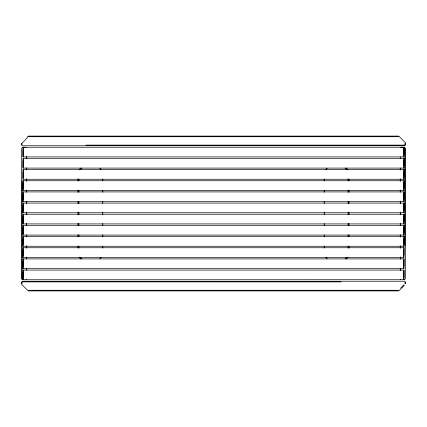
<?xml version="1.0" encoding="UTF-8"?>
<svg xmlns="http://www.w3.org/2000/svg" width="427" height="427" viewBox="0 0 427 427"><rect width="100%" height="100%" fill="white"/><g stroke="black" fill="none" stroke-linecap="round" stroke-linejoin="round"><path stroke-width="0.64" d="M26.928 137.35L28.006 136.272M27.381 137.804L21.996 143.189L21.996 145.111M79 169.823L80.804 168.019M80.511 169.53L81.861 168.179M99.795 258.821L101.146 257.47M325.854 169.53L327.205 168.179M345.139 258.821L346.489 257.47M346.196 258.981L348 257.177M400.697 288.118L403.926 284.889M398.994 290.728L404.385 285.343M26.18 279.674L26.474 279.482M400.526 147.518L400.82 147.326M22.124 147.267L25.134 147.262M404.876 279.733L22.935 279.749L22.935 270.072L404.065 270.072L404.065 279.749M28.46 136.08L398.54 136.08M28.46 136.725L398.54 136.725M85.832 145.111L405.004 145.111M21.996 145.756L405.004 145.756M401.134 147.262L404.876 147.267M21.996 281.244L405.004 281.244M21.996 281.889L341.168 281.889M28.46 290.275L398.54 290.275M28.46 290.92L398.54 290.92M22.188 279.738L21.878 279.669L22.167 279.733M400.526 279.482L400.82 279.674M26.18 147.326L26.474 147.518M398.994 136.272L405.463 142.735M346.196 168.019L348 169.823M345.139 168.179L346.489 169.53M325.854 257.47L327.205 258.821M99.795 168.179L101.146 169.53M80.511 257.47L81.861 258.821M79 257.177L80.804 258.981M21.537 284.265L28.006 290.728M405.65 143.189L405.65 145.111M405.65 148.126L405.65 278.874M405.65 281.889L405.65 283.811M405.004 143.189L405.004 144.79M405.004 281.889L405.004 283.811M404.913 148.126L404.913 246.187M403.942 147.246L403.942 154.505M403.942 158.412L403.942 165.671M403.942 169.578L403.942 176.837M403.942 180.744L403.942 188.003M403.942 191.91L403.942 199.169M403.942 203.076L403.942 210.335M403.942 214.242L403.942 221.501M403.942 225.408L403.942 232.667M403.942 236.579L403.942 243.833M403.942 247.74L403.942 254.999M403.942 258.906L403.942 266.165M403.942 270.072L403.942 277.331M403.552 148.863L403.552 156.922M403.552 160.024L403.552 168.089M403.552 171.195L403.552 179.255M403.552 182.356L403.552 190.421M403.552 193.527L403.552 201.587M403.552 204.688L403.552 212.753M403.552 215.859L403.552 223.919M403.552 227.02L403.552 235.085M403.552 238.191L403.552 246.256M403.552 249.357L403.552 257.422M403.552 260.523L403.552 268.588M403.552 271.689L403.552 279.749M400.526 179.159L400.526 181.144M400.526 190.389L400.526 191.84M400.526 201.144L400.526 203.594M400.526 212.182L400.526 214.818M400.526 223.406L400.526 225.723M400.526 235.026L400.526 237.017M400.526 245.856L400.526 247.841M400.526 256.953L400.526 259.066M400.526 268.247L400.526 270.291M400.275 156.709L400.275 158.796M400.275 167.934L400.275 170.047M400.275 178.812L400.275 181.144M400.275 189.983L400.275 192.155M400.275 201.277L400.275 203.594M400.275 212.166L400.275 214.834M400.275 223.406L400.275 225.856M400.275 234.845L400.275 236.846M400.275 245.856L400.275 248.188M400.275 257.529L400.275 258.863M400.275 268.204L400.275 270.206M348.982 178.886L348.982 180.883M348.982 190.202L348.982 192.198M348.982 201.517L348.982 203.514M348.982 212.171L348.982 214.829M348.982 223.486L348.982 225.483M348.982 234.802L348.982 236.798M348.982 246.117L348.982 248.114M348.122 178.886L348.122 180.883M348.122 190.202L348.122 192.198M348.122 201.517L348.122 203.514M348.122 212.171L348.122 214.829M348.122 223.486L348.122 225.483M348.122 234.802L348.122 236.798M348.122 246.117L348.122 248.114M324.221 178.886L324.221 180.883M324.221 190.202L324.221 192.198M324.221 201.517L324.221 203.514M324.221 212.171L324.221 214.829M324.221 223.486L324.221 225.483M324.221 234.802L324.221 236.798M324.221 246.117L324.221 248.114M102.779 178.886L102.779 180.883M102.779 190.202L102.779 192.198M102.779 201.517L102.779 203.514M102.779 212.171L102.779 214.829M102.779 223.486L102.779 225.483M102.779 234.802L102.779 236.798M102.779 246.117L102.779 248.114M78.878 178.886L78.878 180.883M78.878 190.202L78.878 192.198M78.878 201.517L78.878 203.514M78.878 212.171L78.878 214.829M78.878 223.486L78.878 225.483M78.878 234.802L78.878 236.798M78.878 246.117L78.878 248.114M78.018 178.886L78.018 180.883M78.018 190.202L78.018 192.198M78.018 201.517L78.018 203.514M78.018 212.171L78.018 214.829M78.018 223.486L78.018 225.483M78.018 234.802L78.018 236.798M78.018 246.117L78.018 248.114M26.725 156.794L26.725 158.796M26.725 168.137L26.725 169.471M26.725 178.812L26.725 181.144M26.725 190.154L26.725 192.155M26.725 201.144L26.725 203.594M26.725 212.166L26.725 214.834M26.725 223.406L26.725 225.723M26.725 234.845L26.725 237.017M26.725 245.856L26.725 248.188M26.725 256.953L26.725 259.066M26.725 268.204L26.725 270.291M26.474 156.709L26.474 158.753M26.474 167.934L26.474 170.047M26.474 179.159L26.474 181.144M26.474 189.983L26.474 191.974M26.474 201.277L26.474 203.594M26.474 212.182L26.474 214.818M26.474 223.406L26.474 225.856M26.474 235.16L26.474 236.611M26.474 245.856L26.474 247.841M23.448 147.246L23.448 155.311M23.448 158.412L23.448 166.477M23.448 169.578L23.448 177.643M23.448 180.744L23.448 188.809M23.448 191.91L23.448 199.975M23.448 203.076L23.448 211.141M23.448 214.242L23.448 222.307M23.448 225.408L23.448 233.473M23.448 236.579L23.448 244.639M23.448 247.74L23.448 255.805M23.448 258.906L23.448 266.971M23.448 270.072L23.448 278.137M23.058 149.669L23.058 156.922M23.058 160.835L23.058 168.089M23.058 172.001L23.058 179.255M23.058 183.167L23.058 190.421M23.058 194.333L23.058 201.587M23.058 205.499L23.058 212.753M23.058 216.665L23.058 223.919M23.058 227.831L23.058 235.085M23.058 238.997L23.058 246.256M23.058 250.163L23.058 257.422M23.058 261.329L23.058 268.588M23.058 272.495L23.058 279.749M22.087 180.813L22.087 278.874M21.996 282.21L21.996 283.811M21.35 143.189L21.35 145.111M21.35 148.126L21.35 278.874M21.35 281.889L21.35 283.811M404.065 147.246L22.935 147.246L22.935 156.922L404.065 156.922L404.065 147.246M404.065 158.412L22.935 158.412L22.935 168.089L404.065 168.089L404.065 158.412M404.065 169.578L22.935 169.578L22.935 179.255L404.065 179.255L404.065 169.578M404.065 180.744L22.935 180.744L22.935 190.421L404.065 190.421L404.065 180.744M404.065 191.91L22.935 191.91L22.935 201.587L404.065 201.587L404.065 191.91M404.065 203.076L22.935 203.076L22.935 212.753L404.065 212.753L404.065 203.076M404.065 214.242L22.935 214.242L22.935 223.919L404.065 223.919L404.065 214.242M404.065 225.408L22.935 225.408L22.935 235.085L404.065 235.085L404.065 225.408M404.065 236.579L22.935 236.579L22.935 246.256L404.065 246.256L404.065 236.579M404.065 247.74L22.935 247.74L22.935 257.422L404.065 257.422L404.065 247.74M404.065 258.906L22.935 258.906L22.935 268.588L404.065 268.588L404.065 258.906"/></g></svg>
